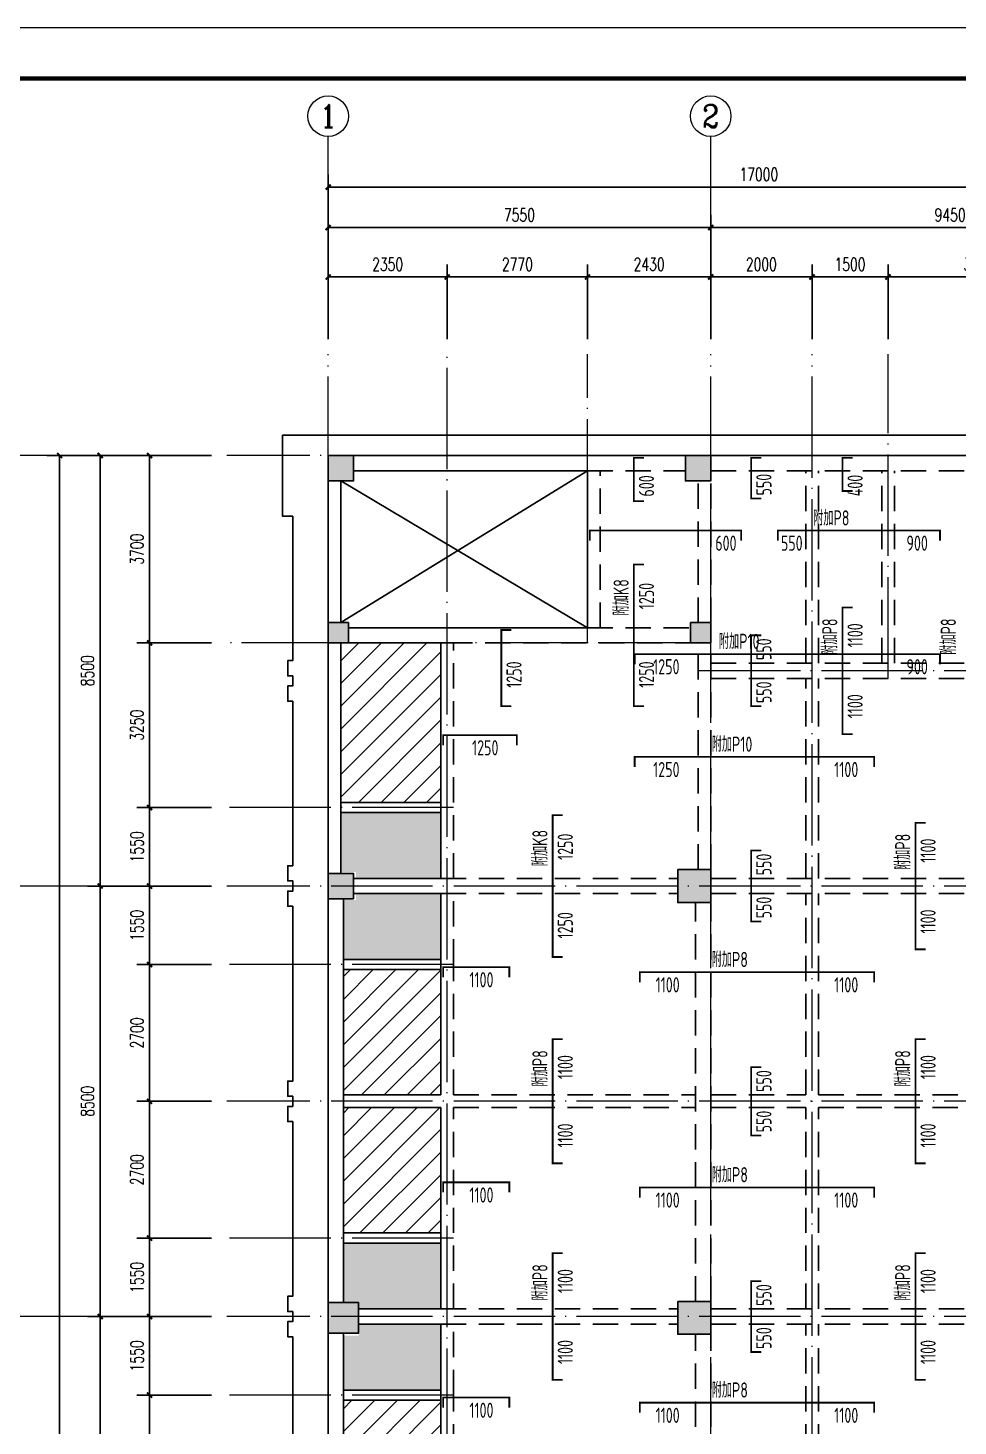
# Model space of a CAD drawing. Extents: x 3968514 to 5230306, y -516551 to -228246.
# Drawn here: x 4768196 to 4786553, y -460582 to -432979 of the extents above; entities that cross this region are included whole.
import ezdxf
from ezdxf.enums import TextEntityAlignment as Align

# ---------------------------------------------------------------- set-up
doc = ezdxf.new("R2010")
doc.units = 0
doc.header["$LTSCALE"] = 1000
doc.header["$MEASUREMENT"] = 0
for name, pattern in [('DASHED', [0.75, 0.5, -0.25]), ('DOTE', [2.42, 2, -0.2, 0.02, -0.2]), ('P_Dash1', [5, 4, -1])]:
    doc.linetypes.add(name, pattern=pattern)
for name, color, linetype, lineweight in [('AXIS', 3, 'Continuous', 15), ('AXIS_TEXT', 7, 'Continuous', 15), ('BEAM', 4, 'Continuous', 25), ('BEAM-DASHED', 4, 'P_Dash1', 25), ('COLUMN-HATCH', 251, 'Continuous', 25), ('DOTE', 1, 'DOTE', 9), ('FLOOR', 7, 'Continuous', 25), ('FLOOR-HATCH', 252, 'Continuous', 15), ('FLOOR-REIN-UP', 15, 'Continuous', 35), ('FLOOR-REIN-UP-DIM', 142, 'Continuous', 25), ('FLOOR-REIN-UP-TEXT', 7, 'Continuous', 25), ('FRAME', 3, 'Continuous', 18), ('PUB_DIM', 3, 'Continuous', 15)]:
    doc.layers.add(name, color=color, linetype=linetype, lineweight=lineweight)
doc.layers.add('COLUMN', color=9, linetype='Continuous')
doc.styles.add('_TCH_AXIS', font='COMPLEX', dxfattribs={"bigfont": 'GBCBIG'})
doc.styles.add('_TCH_DIM_T3', font='SIMPLEX.shx', dxfattribs={"width": 0.7, "bigfont": 'GBCBIG.shx'})
doc.styles.add('COMPLEX', font='COMPLEX')
doc.styles.add('Pkpmeng', font='Pkpmeng', dxfattribs={"bigfont": 'pkpmchn'})
doc.dimstyles.new('_TCH_ARCH&&100', dxfattribs={"dimtxt": 255, "dimasz": 100, "dimexe": 250, "dimexo": 300, "dimgap": 122.5, "dimtad": 1, "dimdec": 0, "dimzin": 0, "dimdsep": 46, "dimtxsty": '_TCH_DIM_T3', "dimblk": 'ARCHTICK', "dimcen": 0.09, "dimclrt": 7, "dimazin": 2, "dimtfac": 1, "dimtdec": 0, "dimtix": 1, "dimtmove": 2, "dimatfit": 3, "dimfxl": 150, "dimtolj": 1, "dimtzin": 0, "dimarcsym": 0})

# ---------------------------------------------------------------- blocks, each defined once
blk = doc.blocks.new('fydrter')
at = {"layer": 'FLOOR-HATCH'}
h = blk.add_hatch(dxfattribs=at)
h.set_pattern_fill('ANSI31', color=256, scale=100, style=0)
h.set_pattern_definition([(45, (4609227.85, -504201), (-224.5064, 224.5064), [])])
h.paths.add_polyline_path([(4642440, -495775), (4642640, -495775), (4642640, -493825), (4641765, -493825), (4640715, -493825), (4640715, -495975), (4642440, -495975)], flags=0)
h.paths.add_polyline_path([(4626240, -486625), (4627115, -486625), (4628165, -486625), (4628165, -484150), (4626240, -484150)], flags=0)
h.paths.add_polyline_path([(4626240, -483900), (4628165, -483900), (4628165, -481425), (4627115, -481425), (4626240, -481425)], flags=0)
h.paths.add_polyline_path([(4640715, -483900), (4642640, -483900), (4642640, -481425), (4641765, -481425), (4640715, -481425)], flags=0)
h.paths.add_polyline_path([(4626240, -469625), (4627115, -469625), (4628165, -469625), (4628165, -467150), (4626240, -467150)], flags=0)
h.paths.add_polyline_path([(4640740, -469625), (4641765, -469625), (4642640, -469625), (4642640, -467150), (4640740, -467150)], flags=0)
h.paths.add_polyline_path([(4626240, -466900), (4628165, -466900), (4628165, -464425), (4627115, -464425), (4626240, -464425)], flags=0)
h.paths.add_polyline_path([(4640740, -466900), (4642640, -466900), (4642640, -464425), (4641765, -464425), (4640740, -464425)], flags=0)
h.paths.add_polyline_path([(4626340, -457975), (4626190, -457975), (4626190, -461125), (4627115, -461125), (4628165, -461125), (4628165, -457975)], flags=0)
h.paths.add_polyline_path([(4640740, -461125), (4641765, -461125), (4642640, -461125), (4642640, -458675), (4641765, -458675), (4640740, -458675)], flags=0)
h.paths.add_polyline_path([(4642440, -454775), (4642440, -454575), (4640740, -454575), (4640740, -456875), (4641765, -456875), (4642640, -456875), (4642640, -454775)], flags=0)
h.paths.add_polyline_path([(4640715, -492125), (4641765, -492125), (4642640, -492125), (4642640, -489925), (4641765, -489925), (4640715, -489925)], flags=0)
h.paths.add_polyline_path([(4640715, -486625), (4641765, -486625), (4642640, -486625), (4642640, -484150), (4640715, -484150)], flags=0)
h.paths.add_polyline_path([(4640715, -478125), (4641765, -478125), (4642640, -478125), (4642640, -475650), (4640715, -475650)], flags=0)
h.paths.add_polyline_path([(4640715, -475400), (4642640, -475400), (4642640, -472925), (4641765, -472925), (4640715, -472925)], flags=0)
h.paths.add_polyline_path([(4626240, -478125), (4627115, -478125), (4628165, -478125), (4628165, -475650), (4626240, -475650)], flags=0)
h.paths.add_polyline_path([(4626240, -475400), (4628165, -475400), (4628165, -472925), (4627115, -472925), (4626240, -472925)], flags=0)
h = blk.add_hatch(dxfattribs=at)
h.set_pattern_fill('CROSS', color=256, scale=50, style=0)
h.set_pattern_definition([(0, (4609227.85, -504201), (317.5, 317.5), [158.75, -476.25]), (90, (4609307.22, -504280.38), (-317.5, 317.5), [158.75, -476.25])])
h.paths.add_polyline_path([(4640715, -493625), (4641765, -493625), (4642640, -493625), (4642640, -492425), (4641765, -492425), (4640715, -492425)], flags=0)
h.paths.add_polyline_path([(4626490, -488000), (4626490, -488125), (4627115, -488125), (4628165, -488125), (4628165, -486825), (4627115, -486825), (4626240, -486825), (4626240, -488000)], flags=0)
h.paths.add_polyline_path([(4626540, -480075), (4626240, -480075), (4626240, -481225), (4627115, -481225), (4628165, -481225), (4628165, -479925), (4627115, -479925), (4626540, -479925)], flags=0)
h.paths.add_polyline_path([(4642340, -480075), (4642340, -479925), (4641765, -479925), (4640715, -479925), (4640715, -481225), (4641765, -481225), (4642640, -481225), (4642640, -480075)], flags=0)
h.paths.add_polyline_path([(4626540, -479475), (4626540, -479625), (4627115, -479625), (4628165, -479625), (4628165, -478325), (4627115, -478325), (4626240, -478325), (4626240, -479475)], flags=0)
h.paths.add_polyline_path([(4642340, -479475), (4642640, -479475), (4642640, -478325), (4641765, -478325), (4640715, -478325), (4640715, -479625), (4641765, -479625), (4642340, -479625)], flags=0)
h.paths.add_polyline_path([(4626540, -471650), (4626240, -471650), (4626240, -472725), (4627115, -472725), (4628165, -472725), (4628165, -471425), (4627115, -471425), (4626540, -471425)], flags=0)
h.paths.add_polyline_path([(4642340, -471575), (4642340, -471425), (4641765, -471425), (4640715, -471425), (4640715, -472725), (4641765, -472725), (4642640, -472725), (4642640, -471575)], flags=0)
h.paths.add_polyline_path([(4626540, -471000), (4626540, -471125), (4627115, -471125), (4628165, -471125), (4628165, -469825), (4627115, -469825), (4626240, -469825), (4626240, -471000)], flags=0)
h.paths.add_polyline_path([(4642340, -470975), (4642640, -470975), (4642640, -469825), (4641765, -469825), (4640740, -469825), (4640740, -471125), (4641765, -471125), (4642340, -471125)], flags=0)
h.paths.add_polyline_path([(4626490, -463050), (4626240, -463050), (4626240, -464225), (4627115, -464225), (4628165, -464225), (4628165, -462925), (4627115, -462925), (4626490, -462925)], flags=0)
h.paths.add_polyline_path([(4642290, -463100), (4642290, -462925), (4641765, -462925), (4640740, -462925), (4640740, -464225), (4641765, -464225), (4642640, -464225), (4642640, -463100)], flags=0)
h.paths.add_polyline_path([(4626490, -462500), (4626490, -462625), (4627115, -462625), (4628165, -462625), (4628165, -461325), (4627115, -461325), (4626190, -461325), (4626190, -462500)], flags=0)
h.paths.add_polyline_path([(4642290, -462450), (4642640, -462450), (4642640, -461325), (4641765, -461325), (4640740, -461325), (4640740, -462625), (4641765, -462625), (4642290, -462625)], flags=0)
h.paths.add_polyline_path([(4640740, -458375), (4641765, -458375), (4642640, -458375), (4642640, -457075), (4641765, -457075), (4640740, -457075)], flags=0)
h.paths.add_polyline_path([(4642340, -487975), (4642640, -487975), (4642640, -486825), (4641765, -486825), (4640715, -486825), (4640715, -488125), (4641765, -488125), (4642340, -488125)], flags=0)
h.paths.add_polyline_path([(4642340, -488575), (4642340, -488425), (4641765, -488425), (4640715, -488425), (4640715, -489725), (4641765, -489725), (4642640, -489725), (4642640, -488575)], flags=0)
blk = doc.blocks.new('fygdrtests')
at = {"layer": 'FLOOR-REIN-UP', "linetype": 'Continuous', "ltscale": 0.001, "const_width": 35}
for points in [[(22944, 49026), (22744, 49026), (22744, 49881), (22944, 49881)], [(25262, 49076), (25062, 49076), (25062, 49881), (25262, 49881)], [(27062, 49226), (26862, 49226), (26862, 49881), (27062, 49881)], [(21877, 48246), (21877, 48446), (24862, 48446), (24862, 48246)], [(25587, 48246), (25587, 48446), (28787, 48446), (28787, 48246)], [(22944, 44976), (22744, 44976), (22744, 47776), (22944, 47776)], [(27062, 44426), (26862, 44426), (26862, 46926), (27062, 46926)], [(20330, 44976), (20130, 44976), (20130, 46481), (20330, 46481)], [(25262, 44976), (25062, 44976), (25062, 46376), (25262, 46376)], [(22762, 45806), (22762, 46006), (28787, 46006), (28787, 45806)], [(18982, 44206), (18982, 44406), (20437, 44406), (20437, 44206)], [(22762, 43776), (22762, 43976), (27487, 43976), (27487, 43776)], [(21342, 40026), (21142, 40026), (21142, 42826), (21342, 42826)], [(28502, 40176), (28302, 40176), (28302, 42676), (28502, 42676)], [(25262, 40726), (25062, 40726), (25062, 42126), (25262, 42126)], [(18982, 39626), (18982, 39826), (20287, 39826), (20287, 39626)], [(22862, 39526), (22862, 39726), (27487, 39726), (27487, 39526)], [(21342, 35951), (21142, 35951), (21142, 38401), (21342, 38401)], [(28502, 35951), (28302, 35951), (28302, 38401), (28502, 38401)], [(25262, 36501), (25062, 36501), (25062, 37851), (25262, 37851)], [(18982, 35376), (18982, 35576), (20287, 35576), (20287, 35376)], [(22862, 35276), (22862, 35476), (27487, 35476), (27487, 35276)], [(21342, 31676), (21142, 31676), (21142, 34176), (21342, 34176)], [(28502, 31676), (28302, 31676), (28302, 34176), (28502, 34176)], [(25262, 32226), (25062, 32226), (25062, 33626), (25262, 33626)], [(18982, 31126), (18982, 31326), (20287, 31326), (20287, 31126)], [(22862, 31026), (22862, 31226), (27487, 31226), (27487, 31026)]]:
    blk.add_lwpolyline(points, dxfattribs=at)
at = {"layer": 'FLOOR-REIN-UP-DIM', "style": 'Pkpmeng', "width": 0.7}
for s, p in [('600', (22994, 49326)), ('550', (25312, 49351)), ('1250', (22994, 47151)), ('1100', (27112, 46376)), ('550', (25312, 46101)), ('1250', (20380, 45601)), ('1250', (22994, 45601)), ('550', (25312, 45251)), ('1100', (27112, 44976)), ('1250', (21392, 42201)), ('1100', (28552, 42126)), ('550', (25312, 41851)), ('550', (25312, 41001)), ('1250', (21392, 40651)), ('1100', (28552, 40726)), ('1100', (21392, 37851)), ('1100', (28552, 37851)), ('550', (25312, 37576)), ('1100', (21392, 36501)), ('550', (25312, 36776)), ('1100', (28552, 36501)), ('1100', (21392, 33626)), ('1100', (28552, 33626)), ('550', (25312, 33351)), ('550', (25312, 32501)), ('1100', (21392, 32226)), ('1100', (28552, 32226))]:
    blk.add_text(s, height=300, rotation=90, dxfattribs=at).set_placement(p, align=Align.MIDDLE_CENTER)
blk.add_text('400', height=300, rotation=90, dxfattribs=at).set_placement((27112, 49546), align=Align.MIDDLE_RIGHT)
for s, p in [('600', (24562, 48196)), ('550', (25862, 48196)), ('900', (28337, 48196)), ('1250', (23387, 45756)), ('900', (28337, 45756)), ('1250', (19812, 44156)), ('1250', (23387, 43726)), ('1100', (26937, 43726)), ('1100', (19737, 39576)), ('1100', (23412, 39476)), ('1100', (26937, 39476)), ('1100', (19737, 35326)), ('1100', (23412, 35226)), ('1100', (26937, 35226)), ('1100', (19737, 31076)), ('1100', (23412, 30976)), ('1100', (26937, 30976))]:
    blk.add_text(s, height=300, dxfattribs=at).set_placement(p, align=Align.MIDDLE_CENTER)
at = {"layer": 'FLOOR-REIN-UP-TEXT', "style": 'Pkpmeng', "width": 0.7}
for s, p in [('附加P8', (26285, 48694)), ('附加P10', (24424, 46256)), ('附加P10', (24282, 44226)), ('附加P8', (24282, 39976)), ('附加P8', (24282, 35726)), ('附加P8', (24282, 31476))]:
    blk.add_text(s, height=300, dxfattribs=at).set_placement(p, align=Align.MIDDLE_LEFT)
for s, p in [('附加K8', (22494, 46769)), ('附加P8', (26612, 45994)), ('附加P8', (28952, 45994)), ('附加K8', (20892, 41819)), ('附加P8', (28052, 41744)), ('附加P8', (20892, 37469)), ('附加P8', (28052, 37469)), ('附加P8', (20892, 33244)), ('附加P8', (28052, 33244))]:
    blk.add_text(s, height=300, rotation=90, dxfattribs=at).set_placement(p, align=Align.MIDDLE_LEFT)
blk = doc.blocks.new('tgsefsetws')
at = {"layer": 'COLUMN-HATCH'}
for points in [[(5573281, -363516), (5573781, -363516), (5573781, -364016), (5573281, -364016)], [(5580331, -363516), (5580831, -363516), (5580831, -364016), (5580331, -364016)], [(5573281, -366816), (5573681, -366816), (5573681, -367216), (5573281, -367216)], [(5580431, -366816), (5580831, -366816), (5580831, -367216), (5580431, -367216)], [(5573281, -371766), (5573781, -371766), (5573781, -372266), (5573281, -372266)], [(5580181, -371691), (5580831, -371691), (5580831, -372341), (5580181, -372341)], [(5573281, -380241), (5573881, -380241), (5573881, -380841), (5573281, -380841)], [(5580181, -380216), (5580831, -380216), (5580831, -380866), (5580181, -380866)]]:
    blk.add_hatch(color=256, dxfattribs=at).paths.add_polyline_path(points, flags=0)
for points in [[(5572582, -384366), (5572582, -380916), (5572482, -380916), (5572482, -380616), (5572582, -380616), (5572582, -380416), (5572482, -380416), (5572482, -380116), (5572582, -380116), (5572582, -376666), (5572482, -376666), (5572482, -376366), (5572582, -376366), (5572582, -376166), (5572482, -376166), (5572482, -375866), (5572582, -375866), (5572582, -372416), (5572482, -372416), (5572482, -372116), (5572582, -372116), (5572582, -371916), (5572482, -371916), (5572482, -371616), (5572582, -371616), (5572582, -368366), (5572482, -368366), (5572482, -368066), (5572582, -368066), (5572582, -367866), (5572482, -367866), (5572482, -367566), (5572582, -367566), (5572582, -364716), (5572382, -364716), (5572382, -363116)], [(5572382, -363116), (5591182, -363116)]]:
    blk.add_lwpolyline(points)
at = {"layer": 'BEAM'}
for p, q in [((5573781, -363516), (5580331, -363516)), ((5580831, -363516), (5589781, -363516)), ((5573281, -366816), (5573281, -364016)), ((5573531, -366816), (5573531, -364016)), ((5573781, -363816), (5578401, -363816)), ((5578401, -366916), (5578401, -363816)), ((5573681, -366916), (5578401, -366916)), ((5573281, -371766), (5573281, -367216)), ((5573531, -371766), (5573531, -367216)), ((5573681, -367216), (5575631, -367216)), ((5575506, -371866), (5575506, -367216)), ((5573531, -370366), (5575506, -370366)), ((5573531, -370566), (5575506, -370566)), ((5573781, -371866), (5575756, -371866)), ((5573281, -380241), (5573281, -372266)), ((5573581, -380241), (5573581, -372266)), ((5573781, -372166), (5575756, -372166)), ((5575506, -373566), (5575506, -372166)), ((5573581, -373466), (5575506, -373466)), ((5573581, -373666), (5575506, -373666)), ((5575506, -376141), (5575506, -373566)), ((5573581, -376141), (5575506, -376141)), ((5573581, -376391), (5575506, -376391)), ((5575506, -380366), (5575506, -376391)), ((5573581, -378866), (5575506, -378866)), ((5573581, -379066), (5575506, -379066)), ((5573881, -380366), (5575756, -380366)), ((5573281, -388716), (5573281, -380841)), ((5573581, -388716), (5573581, -380841)), ((5573881, -380666), (5575756, -380666)), ((5575506, -382066), (5575506, -380666)), ((5573581, -381966), (5575506, -381966)), ((5573581, -382166), (5575506, -382166)), ((5575506, -384641), (5575506, -382066))]:
    blk.add_line(p, q, dxfattribs=at)
at = {"layer": 'BEAM-DASHED', "linetype": 'DASHED'}
for p, q in [((5578401, -363816), (5580331, -363816)), ((5578651, -366916), (5578651, -363816)), ((5580581, -366816), (5580581, -364016)), ((5580831, -363816), (5587931, -363816)), ((5580831, -366816), (5580831, -364016)), ((5582706, -367616), (5582706, -363816)), ((5582956, -367616), (5582956, -363816)), ((5584206, -367616), (5584206, -363816)), ((5584456, -367616), (5584456, -363816)), ((5578401, -366916), (5580431, -366916)), ((5575631, -367216), (5580431, -367216)), ((5575756, -371866), (5575756, -367216)), ((5580581, -371691), (5580581, -367216)), ((5580831, -371691), (5580831, -367216)), ((5580831, -367616), (5587781, -367616)), ((5580831, -367916), (5587781, -367916)), ((5582706, -371866), (5582706, -367916)), ((5582956, -371866), (5582956, -367916)), ((5575506, -371866), (5580181, -371866)), ((5580831, -371866), (5588056, -371866)), ((5575506, -372166), (5580181, -372166)), ((5575756, -373566), (5575756, -372166)), ((5580531, -380216), (5580531, -372341)), ((5580831, -372166), (5588056, -372166)), ((5580831, -380216), (5580831, -372341)), ((5582706, -376141), (5582706, -372166)), ((5582956, -376141), (5582956, -372166)), ((5575756, -376141), (5575756, -373566)), ((5575756, -376141), (5580531, -376141)), ((5580831, -376141), (5582706, -376141)), ((5582956, -376141), (5587806, -376141)), ((5575756, -376391), (5580531, -376391)), ((5575756, -380366), (5575756, -376391)), ((5580831, -376391), (5582706, -376391)), ((5582706, -380366), (5582706, -376391)), ((5582956, -376391), (5587806, -376391)), ((5582956, -380366), (5582956, -376391)), ((5575506, -380366), (5580181, -380366)), ((5580831, -380366), (5588056, -380366)), ((5575506, -380666), (5580181, -380666)), ((5575756, -382066), (5575756, -380666)), ((5580531, -388691), (5580531, -380866)), ((5580831, -380666), (5588056, -380666)), ((5580831, -388691), (5580831, -380866)), ((5582706, -384641), (5582706, -380666)), ((5582956, -384641), (5582956, -380666)), ((5575756, -384641), (5575756, -382066))]:
    blk.add_line(p, q, dxfattribs=at)
at = {"layer": 'COLUMN'}
for points in [[(5573281, -363516), (5573781, -363516), (5573781, -364016), (5573281, -364016), (5573281, -363516)], [(5580331, -363516), (5580831, -363516), (5580831, -364016), (5580331, -364016), (5580331, -363516)], [(5573281, -366816), (5573681, -366816), (5573681, -367216), (5573281, -367216), (5573281, -366816)], [(5580431, -366816), (5580831, -366816), (5580831, -367216), (5580431, -367216), (5580431, -366816)], [(5573281, -371766), (5573781, -371766), (5573781, -372266), (5573281, -372266), (5573281, -371766)], [(5580181, -371691), (5580831, -371691), (5580831, -372341), (5580181, -372341), (5580181, -371691)], [(5573281, -380241), (5573881, -380241), (5573881, -380841), (5573281, -380841), (5573281, -380241)], [(5580181, -380216), (5580831, -380216), (5580831, -380866), (5580181, -380866), (5580181, -380216)]]:
    blk.add_lwpolyline(points, dxfattribs=at)
at = {"layer": 'FLOOR'}
for p, q in [((5573531, -366816), (5578401, -363816)), ((5578401, -366916), (5573531, -364016))]:
    blk.add_line(p, q, dxfattribs=at)
blk = doc.blocks.new('A$C0B803521')
at = {"layer": 'FRAME', "lineweight": 18}
blk.add_line((-15943, 93652), (-100043, 93652), dxfattribs=at)
at = {"layer": 'FRAME', "lineweight": 140}
blk.add_line((-16943, 92652), (-97543, 92652), dxfattribs=at)
blk = doc.blocks.new('_AXISO')
blk.add_circle((0, 0), 0.5)
at = {"layer": 'AXIS_TEXT', "style": 'COMPLEX', "width": 1.041667}
blk.add_attdef('A', text='', height=0.56, dxfattribs=at).set_placement((-0.25, -0.28), (0.25, -0.28), align=Align.FIT)
blk = doc.blocks.new('_ArchTick')
at = {"color": 0, "linetype": 'ByBlock', "const_width": 0.4}
blk.add_lwpolyline([(-0.5, -0.5), (0.5, 0.5)], dxfattribs=at)
blk = doc.blocks.new('*D1344')
at = {"layer": 'AXIS', "color": 0, "lineweight": -2, "transparency": 16777216}
for p, q in [((0, 2300), (0, 5550)), ((17000, 2300), (17000, 5550)), ((0, 5300), (17000, 5300))]:
    blk.add_line(p, q, dxfattribs=at)
at = {"layer": 'Defpoints', "color": 0, "transparency": 16777216}
for p in [(17000, 5300), (0, 2000), (17000, 2000)]:
    blk.add_point(p, dxfattribs=at)
at = {"layer": 'AXIS', "color": 0, "lineweight": -2, "transparency": 16777216, "xscale": 100, "yscale": 100, "zscale": 100, "rotation": 180}
blk.add_blockref('_ArchTick', (0, 5300), dxfattribs=at)
at = {"layer": 'AXIS', "color": 0, "lineweight": -2, "transparency": 16777216, "xscale": 100, "yscale": 100, "zscale": 100}
blk.add_blockref('_ArchTick', (17000, 5300), dxfattribs=at)
at = {"layer": 'AXIS', "color": 7, "transparency": 16777216, "insert": (8500, 5550), "char_height": 255, "attachment_point": 5, "style": '_TCH_DIM_T3'}
blk.add_mtext('\\A1;17000', dxfattribs=at)
blk = doc.blocks.new('*D1345')
at = {"layer": 'AXIS', "color": 0, "lineweight": -2, "transparency": 16777216}
for p, q in [((0, 2300), (0, 4750)), ((7550, 2300), (7550, 4750)), ((0, 4500), (7550, 4500))]:
    blk.add_line(p, q, dxfattribs=at)
at = {"layer": 'Defpoints', "color": 0, "transparency": 16777216}
for p in [(7550, 4500), (0, 2000), (7550, 2000)]:
    blk.add_point(p, dxfattribs=at)
at = {"layer": 'AXIS', "color": 0, "lineweight": -2, "transparency": 16777216, "xscale": 100, "yscale": 100, "zscale": 100, "rotation": 180}
blk.add_blockref('_ArchTick', (0, 4500), dxfattribs=at)
at = {"layer": 'AXIS', "color": 0, "lineweight": -2, "transparency": 16777216, "xscale": 100, "yscale": 100, "zscale": 100}
blk.add_blockref('_ArchTick', (7550, 4500), dxfattribs=at)
at = {"layer": 'AXIS', "color": 7, "transparency": 16777216, "insert": (3775, 4750), "char_height": 255, "attachment_point": 5, "style": '_TCH_DIM_T3'}
blk.add_mtext('\\A1;7550', dxfattribs=at)
blk = doc.blocks.new('*D1346')
at = {"layer": 'AXIS', "color": 0, "lineweight": -2, "transparency": 16777216}
for p, q in [((7550, 2300), (7550, 4750)), ((17000, 2300), (17000, 4750)), ((7550, 4500), (17000, 4500))]:
    blk.add_line(p, q, dxfattribs=at)
at = {"layer": 'Defpoints', "color": 0, "transparency": 16777216}
for p in [(17000, 4500), (7550, 2000), (17000, 2000)]:
    blk.add_point(p, dxfattribs=at)
at = {"layer": 'AXIS', "color": 0, "lineweight": -2, "transparency": 16777216, "xscale": 100, "yscale": 100, "zscale": 100, "rotation": 180}
blk.add_blockref('_ArchTick', (7550, 4500), dxfattribs=at)
at = {"layer": 'AXIS', "color": 0, "lineweight": -2, "transparency": 16777216, "xscale": 100, "yscale": 100, "zscale": 100}
blk.add_blockref('_ArchTick', (17000, 4500), dxfattribs=at)
at = {"layer": 'AXIS', "color": 7, "transparency": 16777216, "insert": (12275, 4750), "char_height": 255, "attachment_point": 5, "style": '_TCH_DIM_T3'}
blk.add_mtext('\\A1;9450', dxfattribs=at)
blk = doc.blocks.new('*D1353')
at = {"layer": 'AXIS', "color": 0, "lineweight": -2, "transparency": 16777216}
for p, q in [((-2300, 0), (-5550, 0)), ((-5300, -42000), (-5300, 0)), ((-2300, -42000), (-5550, -42000))]:
    blk.add_line(p, q, dxfattribs=at)
at = {"layer": 'Defpoints', "color": 0, "transparency": 16777216}
for p in [(-5300, 0), (-2000, 0), (-2000, -42000)]:
    blk.add_point(p, dxfattribs=at)
at = {"layer": 'AXIS', "color": 0, "lineweight": -2, "transparency": 16777216, "xscale": 100, "yscale": 100, "zscale": 100}
for p, rotation in [((-5300, 0), 90), ((-5300, -42000), 270)]:
    blk.add_blockref('_ArchTick', p, dxfattribs=dict(at, rotation=rotation))
at = {"layer": 'AXIS', "color": 7, "transparency": 16777216, "insert": (-5550, -21000), "char_height": 255, "attachment_point": 5, "rotation": 90, "style": '_TCH_DIM_T3'}
blk.add_mtext('\\A1;42000', dxfattribs=at)
blk = doc.blocks.new('*D1356')
at = {"layer": 'AXIS', "color": 0, "lineweight": -2, "transparency": 16777216}
for p, q in [((-2300, -17000), (-4750, -17000)), ((-4500, -25500), (-4500, -17000)), ((-2300, -25500), (-4750, -25500))]:
    blk.add_line(p, q, dxfattribs=at)
at = {"layer": 'Defpoints', "color": 0, "transparency": 16777216}
for p in [(-4500, -17000), (-2000, -17000), (-2000, -25500)]:
    blk.add_point(p, dxfattribs=at)
at = {"layer": 'AXIS', "color": 0, "lineweight": -2, "transparency": 16777216, "xscale": 100, "yscale": 100, "zscale": 100}
for p, rotation in [((-4500, -17000), 90), ((-4500, -25500), 270)]:
    blk.add_blockref('_ArchTick', p, dxfattribs=dict(at, rotation=rotation))
at = {"layer": 'AXIS', "color": 7, "transparency": 16777216, "insert": (-4750, -21250), "char_height": 255, "attachment_point": 5, "rotation": 90, "style": '_TCH_DIM_T3'}
blk.add_mtext('\\A1;8500', dxfattribs=at)
blk = doc.blocks.new('*D1357')
at = {"layer": 'AXIS', "color": 0, "lineweight": -2, "transparency": 16777216}
for p, q in [((-2300, -8500), (-4750, -8500)), ((-4500, -17000), (-4500, -8500)), ((-2300, -17000), (-4750, -17000))]:
    blk.add_line(p, q, dxfattribs=at)
at = {"layer": 'Defpoints', "color": 0, "transparency": 16777216}
for p in [(-4500, -8500), (-2000, -8500), (-2000, -17000)]:
    blk.add_point(p, dxfattribs=at)
at = {"layer": 'AXIS', "color": 0, "lineweight": -2, "transparency": 16777216, "xscale": 100, "yscale": 100, "zscale": 100}
for p, rotation in [((-4500, -8500), 90), ((-4500, -17000), 270)]:
    blk.add_blockref('_ArchTick', p, dxfattribs=dict(at, rotation=rotation))
at = {"layer": 'AXIS', "color": 7, "transparency": 16777216, "insert": (-4750, -12750), "char_height": 255, "attachment_point": 5, "rotation": 90, "style": '_TCH_DIM_T3'}
blk.add_mtext('\\A1;8500', dxfattribs=at)
blk = doc.blocks.new('*D1358')
at = {"layer": 'AXIS', "color": 0, "lineweight": -2, "transparency": 16777216}
for p, q in [((-2300, 0), (-4750, 0)), ((-4500, -8500), (-4500, 0)), ((-2300, -8500), (-4750, -8500))]:
    blk.add_line(p, q, dxfattribs=at)
at = {"layer": 'Defpoints', "color": 0, "transparency": 16777216}
for p in [(-4500, 0), (-2000, 0), (-2000, -8500)]:
    blk.add_point(p, dxfattribs=at)
at = {"layer": 'AXIS', "color": 0, "lineweight": -2, "transparency": 16777216, "xscale": 100, "yscale": 100, "zscale": 100}
for p, rotation in [((-4500, 0), 90), ((-4500, -8500), 270)]:
    blk.add_blockref('_ArchTick', p, dxfattribs=dict(at, rotation=rotation))
at = {"layer": 'AXIS', "color": 7, "transparency": 16777216, "insert": (-4750, -4250), "char_height": 255, "attachment_point": 5, "rotation": 90, "style": '_TCH_DIM_T3'}
blk.add_mtext('\\A1;8500', dxfattribs=at)
blk = doc.blocks.new('*D1103')
at = {"layer": 'Defpoints', "color": 0, "transparency": 16777216}
for p in [(4770596, -459971), (4772121, -459971), (4772121, -462671)]:
    blk.add_point(p, dxfattribs=at)
at = {"layer": 'PUB_DIM', "color": 0, "lineweight": -2, "transparency": 16777216}
for p, q in [((4771821, -459971), (4770346, -459971)), ((4770596, -462671), (4770596, -459971)), ((4771821, -462671), (4770346, -462671))]:
    blk.add_line(p, q, dxfattribs=at)
at = {"layer": 'PUB_DIM', "color": 0, "lineweight": -2, "transparency": 16777216, "xscale": 100, "yscale": 100, "zscale": 100}
for p, rotation in [((4770596, -459971), 90), ((4770596, -462671), 270)]:
    blk.add_blockref('_ArchTick', p, dxfattribs=dict(at, rotation=rotation))
at = {"layer": 'PUB_DIM', "color": 7, "transparency": 16777216, "insert": (4770346, -461321), "char_height": 255, "attachment_point": 5, "rotation": 90, "style": '_TCH_DIM_T3'}
blk.add_mtext('\\A1;2700', dxfattribs=at)
blk = doc.blocks.new('*D1104')
at = {"layer": 'Defpoints', "color": 0, "transparency": 16777216}
for p in [(4770596, -458421), (4772121, -458421), (4772121, -459971)]:
    blk.add_point(p, dxfattribs=at)
at = {"layer": 'PUB_DIM', "color": 0, "lineweight": -2, "transparency": 16777216}
for p, q in [((4771821, -458421), (4770346, -458421)), ((4770596, -459971), (4770596, -458421)), ((4771821, -459971), (4770346, -459971))]:
    blk.add_line(p, q, dxfattribs=at)
at = {"layer": 'PUB_DIM', "color": 0, "lineweight": -2, "transparency": 16777216, "xscale": 100, "yscale": 100, "zscale": 100}
for p, rotation in [((4770596, -458421), 90), ((4770596, -459971), 270)]:
    blk.add_blockref('_ArchTick', p, dxfattribs=dict(at, rotation=rotation))
at = {"layer": 'PUB_DIM', "color": 7, "transparency": 16777216, "insert": (4770346, -459196), "char_height": 255, "attachment_point": 5, "rotation": 90, "style": '_TCH_DIM_T3'}
blk.add_mtext('\\A1;1550', dxfattribs=at)
blk = doc.blocks.new('*D1105')
at = {"layer": 'Defpoints', "color": 0, "transparency": 16777216}
for p in [(4770596, -456871), (4772121, -456871), (4772121, -458421)]:
    blk.add_point(p, dxfattribs=at)
at = {"layer": 'PUB_DIM', "color": 0, "lineweight": -2, "transparency": 16777216}
for p, q in [((4771821, -456871), (4770346, -456871)), ((4770596, -458421), (4770596, -456871)), ((4771821, -458421), (4770346, -458421))]:
    blk.add_line(p, q, dxfattribs=at)
at = {"layer": 'PUB_DIM', "color": 0, "lineweight": -2, "transparency": 16777216, "xscale": 100, "yscale": 100, "zscale": 100}
for p, rotation in [((4770596, -456871), 90), ((4770596, -458421), 270)]:
    blk.add_blockref('_ArchTick', p, dxfattribs=dict(at, rotation=rotation))
at = {"layer": 'PUB_DIM', "color": 7, "transparency": 16777216, "insert": (4770346, -457646), "char_height": 255, "attachment_point": 5, "rotation": 90, "style": '_TCH_DIM_T3'}
blk.add_mtext('\\A1;1550', dxfattribs=at)
blk = doc.blocks.new('*D1106')
at = {"layer": 'Defpoints', "color": 0, "transparency": 16777216}
for p in [(4770596, -454171), (4772121, -454171), (4772121, -456871)]:
    blk.add_point(p, dxfattribs=at)
at = {"layer": 'PUB_DIM', "color": 0, "lineweight": -2, "transparency": 16777216}
for p, q in [((4771821, -454171), (4770346, -454171)), ((4770596, -456871), (4770596, -454171)), ((4771821, -456871), (4770346, -456871))]:
    blk.add_line(p, q, dxfattribs=at)
at = {"layer": 'PUB_DIM', "color": 0, "lineweight": -2, "transparency": 16777216, "xscale": 100, "yscale": 100, "zscale": 100}
for p, rotation in [((4770596, -454171), 90), ((4770596, -456871), 270)]:
    blk.add_blockref('_ArchTick', p, dxfattribs=dict(at, rotation=rotation))
at = {"layer": 'PUB_DIM', "color": 7, "transparency": 16777216, "insert": (4770346, -455521), "char_height": 255, "attachment_point": 5, "rotation": 90, "style": '_TCH_DIM_T3'}
blk.add_mtext('\\A1;2700', dxfattribs=at)
blk = doc.blocks.new('*D1107')
at = {"layer": 'Defpoints', "color": 0, "transparency": 16777216}
for p in [(4770596, -451471), (4772121, -451471), (4772121, -454171)]:
    blk.add_point(p, dxfattribs=at)
at = {"layer": 'PUB_DIM', "color": 0, "lineweight": -2, "transparency": 16777216}
for p, q in [((4771821, -451471), (4770346, -451471)), ((4770596, -454171), (4770596, -451471)), ((4771821, -454171), (4770346, -454171))]:
    blk.add_line(p, q, dxfattribs=at)
at = {"layer": 'PUB_DIM', "color": 0, "lineweight": -2, "transparency": 16777216, "xscale": 100, "yscale": 100, "zscale": 100}
for p, rotation in [((4770596, -451471), 90), ((4770596, -454171), 270)]:
    blk.add_blockref('_ArchTick', p, dxfattribs=dict(at, rotation=rotation))
at = {"layer": 'PUB_DIM', "color": 7, "transparency": 16777216, "insert": (4770346, -452821), "char_height": 255, "attachment_point": 5, "rotation": 90, "style": '_TCH_DIM_T3'}
blk.add_mtext('\\A1;2700', dxfattribs=at)
blk = doc.blocks.new('*D1108')
at = {"layer": 'Defpoints', "color": 0, "transparency": 16777216}
for p in [(4770596, -449921), (4772121, -449921), (4772121, -451471)]:
    blk.add_point(p, dxfattribs=at)
at = {"layer": 'PUB_DIM', "color": 0, "lineweight": -2, "transparency": 16777216}
for p, q in [((4771821, -449921), (4770346, -449921)), ((4770596, -451471), (4770596, -449921)), ((4771821, -451471), (4770346, -451471))]:
    blk.add_line(p, q, dxfattribs=at)
at = {"layer": 'PUB_DIM', "color": 0, "lineweight": -2, "transparency": 16777216, "xscale": 100, "yscale": 100, "zscale": 100}
for p, rotation in [((4770596, -449921), 90), ((4770596, -451471), 270)]:
    blk.add_blockref('_ArchTick', p, dxfattribs=dict(at, rotation=rotation))
at = {"layer": 'PUB_DIM', "color": 7, "transparency": 16777216, "insert": (4770346, -450696), "char_height": 255, "attachment_point": 5, "rotation": 90, "style": '_TCH_DIM_T3'}
blk.add_mtext('\\A1;1550', dxfattribs=at)
blk = doc.blocks.new('*D1109')
at = {"layer": 'Defpoints', "color": 0, "transparency": 16777216}
for p in [(4770596, -448371), (4772121, -448371), (4772121, -449921)]:
    blk.add_point(p, dxfattribs=at)
at = {"layer": 'PUB_DIM', "color": 0, "lineweight": -2, "transparency": 16777216}
for p, q in [((4771821, -448371), (4770346, -448371)), ((4770596, -449921), (4770596, -448371)), ((4771821, -449921), (4770346, -449921))]:
    blk.add_line(p, q, dxfattribs=at)
at = {"layer": 'PUB_DIM', "color": 0, "lineweight": -2, "transparency": 16777216, "xscale": 100, "yscale": 100, "zscale": 100}
for p, rotation in [((4770596, -448371), 90), ((4770596, -449921), 270)]:
    blk.add_blockref('_ArchTick', p, dxfattribs=dict(at, rotation=rotation))
at = {"layer": 'PUB_DIM', "color": 7, "transparency": 16777216, "insert": (4770346, -449146), "char_height": 255, "attachment_point": 5, "rotation": 90, "style": '_TCH_DIM_T3'}
blk.add_mtext('\\A1;1550', dxfattribs=at)
blk = doc.blocks.new('*D1110')
at = {"layer": 'Defpoints', "color": 0, "transparency": 16777216}
for p in [(4770596, -445121), (4772121, -445121), (4772121, -448371)]:
    blk.add_point(p, dxfattribs=at)
at = {"layer": 'PUB_DIM', "color": 0, "lineweight": -2, "transparency": 16777216}
for p, q in [((4771821, -445121), (4770346, -445121)), ((4770596, -448371), (4770596, -445121)), ((4771821, -448371), (4770346, -448371))]:
    blk.add_line(p, q, dxfattribs=at)
at = {"layer": 'PUB_DIM', "color": 0, "lineweight": -2, "transparency": 16777216, "xscale": 100, "yscale": 100, "zscale": 100}
for p, rotation in [((4770596, -445121), 90), ((4770596, -448371), 270)]:
    blk.add_blockref('_ArchTick', p, dxfattribs=dict(at, rotation=rotation))
at = {"layer": 'PUB_DIM', "color": 7, "transparency": 16777216, "insert": (4770346, -446746), "char_height": 255, "attachment_point": 5, "rotation": 90, "style": '_TCH_DIM_T3'}
blk.add_mtext('\\A1;3250', dxfattribs=at)
blk = doc.blocks.new('*D1111')
at = {"layer": 'Defpoints', "color": 0, "transparency": 16777216}
for p in [(4770596, -441421), (4772121, -441421), (4772121, -445121)]:
    blk.add_point(p, dxfattribs=at)
at = {"layer": 'PUB_DIM', "color": 0, "lineweight": -2, "transparency": 16777216}
for p, q in [((4771821, -441421), (4770346, -441421)), ((4770596, -445121), (4770596, -441421)), ((4771821, -445121), (4770346, -445121))]:
    blk.add_line(p, q, dxfattribs=at)
at = {"layer": 'PUB_DIM', "color": 0, "lineweight": -2, "transparency": 16777216, "xscale": 100, "yscale": 100, "zscale": 100}
for p, rotation in [((4770596, -441421), 90), ((4770596, -445121), 270)]:
    blk.add_blockref('_ArchTick', p, dxfattribs=dict(at, rotation=rotation))
at = {"layer": 'PUB_DIM', "color": 7, "transparency": 16777216, "insert": (4770346, -443271), "char_height": 255, "attachment_point": 5, "rotation": 90, "style": '_TCH_DIM_T3'}
blk.add_mtext('\\A1;3700', dxfattribs=at)
blk = doc.blocks.new('*D1112')
at = {"layer": 'Defpoints', "color": 0, "transparency": 16777216}
for p in [(4776471, -437896), (4774121, -439421), (4776471, -439421)]:
    blk.add_point(p, dxfattribs=at)
at = {"layer": 'PUB_DIM', "color": 0, "lineweight": -2, "transparency": 16777216}
for p, q in [((4774121, -439121), (4774121, -437646)), ((4776471, -439121), (4776471, -437646)), ((4774121, -437896), (4776471, -437896))]:
    blk.add_line(p, q, dxfattribs=at)
at = {"layer": 'PUB_DIM', "color": 0, "lineweight": -2, "transparency": 16777216, "xscale": 100, "yscale": 100, "zscale": 100, "rotation": 180}
blk.add_blockref('_ArchTick', (4774121, -437896), dxfattribs=at)
at = {"layer": 'PUB_DIM', "color": 0, "lineweight": -2, "transparency": 16777216, "xscale": 100, "yscale": 100, "zscale": 100}
blk.add_blockref('_ArchTick', (4776471, -437896), dxfattribs=at)
at = {"layer": 'PUB_DIM', "color": 7, "transparency": 16777216, "insert": (4775296, -437646), "char_height": 255, "attachment_point": 5, "style": '_TCH_DIM_T3'}
blk.add_mtext('\\A1;2350', dxfattribs=at)
blk = doc.blocks.new('*D1113')
at = {"layer": 'Defpoints', "color": 0, "transparency": 16777216}
for p in [(4779241, -437896), (4776471, -439421), (4779241, -439421)]:
    blk.add_point(p, dxfattribs=at)
at = {"layer": 'PUB_DIM', "color": 0, "lineweight": -2, "transparency": 16777216}
for p, q in [((4776471, -439121), (4776471, -437646)), ((4779241, -439121), (4779241, -437646)), ((4776471, -437896), (4779241, -437896))]:
    blk.add_line(p, q, dxfattribs=at)
at = {"layer": 'PUB_DIM', "color": 0, "lineweight": -2, "transparency": 16777216, "xscale": 100, "yscale": 100, "zscale": 100, "rotation": 180}
blk.add_blockref('_ArchTick', (4776471, -437896), dxfattribs=at)
at = {"layer": 'PUB_DIM', "color": 0, "lineweight": -2, "transparency": 16777216, "xscale": 100, "yscale": 100, "zscale": 100}
blk.add_blockref('_ArchTick', (4779241, -437896), dxfattribs=at)
at = {"layer": 'PUB_DIM', "color": 7, "transparency": 16777216, "insert": (4777856, -437646), "char_height": 255, "attachment_point": 5, "style": '_TCH_DIM_T3'}
blk.add_mtext('\\A1;2770', dxfattribs=at)
blk = doc.blocks.new('*D1114')
at = {"layer": 'Defpoints', "color": 0, "transparency": 16777216}
for p in [(4781671, -437896), (4779241, -439421), (4781671, -439421)]:
    blk.add_point(p, dxfattribs=at)
at = {"layer": 'PUB_DIM', "color": 0, "lineweight": -2, "transparency": 16777216}
for p, q in [((4779241, -439121), (4779241, -437646)), ((4781671, -439121), (4781671, -437646)), ((4779241, -437896), (4781671, -437896))]:
    blk.add_line(p, q, dxfattribs=at)
at = {"layer": 'PUB_DIM', "color": 0, "lineweight": -2, "transparency": 16777216, "xscale": 100, "yscale": 100, "zscale": 100, "rotation": 180}
blk.add_blockref('_ArchTick', (4779241, -437896), dxfattribs=at)
at = {"layer": 'PUB_DIM', "color": 0, "lineweight": -2, "transparency": 16777216, "xscale": 100, "yscale": 100, "zscale": 100}
blk.add_blockref('_ArchTick', (4781671, -437896), dxfattribs=at)
at = {"layer": 'PUB_DIM', "color": 7, "transparency": 16777216, "insert": (4780456, -437646), "char_height": 255, "attachment_point": 5, "style": '_TCH_DIM_T3'}
blk.add_mtext('\\A1;2430', dxfattribs=at)
blk = doc.blocks.new('*D1115')
at = {"layer": 'Defpoints', "color": 0, "transparency": 16777216}
for p in [(4783671, -437896), (4781671, -439421), (4783671, -439421)]:
    blk.add_point(p, dxfattribs=at)
at = {"layer": 'PUB_DIM', "color": 0, "lineweight": -2, "transparency": 16777216}
for p, q in [((4781671, -439121), (4781671, -437646)), ((4783671, -439121), (4783671, -437646)), ((4781671, -437896), (4783671, -437896))]:
    blk.add_line(p, q, dxfattribs=at)
at = {"layer": 'PUB_DIM', "color": 0, "lineweight": -2, "transparency": 16777216, "xscale": 100, "yscale": 100, "zscale": 100, "rotation": 180}
blk.add_blockref('_ArchTick', (4781671, -437896), dxfattribs=at)
at = {"layer": 'PUB_DIM', "color": 0, "lineweight": -2, "transparency": 16777216, "xscale": 100, "yscale": 100, "zscale": 100}
blk.add_blockref('_ArchTick', (4783671, -437896), dxfattribs=at)
at = {"layer": 'PUB_DIM', "color": 7, "transparency": 16777216, "insert": (4782671, -437646), "char_height": 255, "attachment_point": 5, "style": '_TCH_DIM_T3'}
blk.add_mtext('\\A1;2000', dxfattribs=at)
blk = doc.blocks.new('*D1116')
at = {"layer": 'Defpoints', "color": 0, "transparency": 16777216}
for p in [(4785171, -437896), (4783671, -439421), (4785171, -439421)]:
    blk.add_point(p, dxfattribs=at)
at = {"layer": 'PUB_DIM', "color": 0, "lineweight": -2, "transparency": 16777216}
for p, q in [((4783671, -439121), (4783671, -437646)), ((4785171, -439121), (4785171, -437646)), ((4783671, -437896), (4785171, -437896))]:
    blk.add_line(p, q, dxfattribs=at)
at = {"layer": 'PUB_DIM', "color": 0, "lineweight": -2, "transparency": 16777216, "xscale": 100, "yscale": 100, "zscale": 100, "rotation": 180}
blk.add_blockref('_ArchTick', (4783671, -437896), dxfattribs=at)
at = {"layer": 'PUB_DIM', "color": 0, "lineweight": -2, "transparency": 16777216, "xscale": 100, "yscale": 100, "zscale": 100}
blk.add_blockref('_ArchTick', (4785171, -437896), dxfattribs=at)
at = {"layer": 'PUB_DIM', "color": 7, "transparency": 16777216, "insert": (4784421, -437646), "char_height": 255, "attachment_point": 5, "style": '_TCH_DIM_T3'}
blk.add_mtext('\\A1;1500', dxfattribs=at)
blk = doc.blocks.new('*D1117')
at = {"layer": 'Defpoints', "color": 0, "transparency": 16777216}
for p in [(4788771, -437896), (4785171, -439421), (4788771, -439421)]:
    blk.add_point(p, dxfattribs=at)
at = {"layer": 'PUB_DIM', "color": 0, "lineweight": -2, "transparency": 16777216}
for p, q in [((4785171, -439121), (4785171, -437646)), ((4788771, -439121), (4788771, -437646)), ((4785171, -437896), (4788771, -437896))]:
    blk.add_line(p, q, dxfattribs=at)
at = {"layer": 'PUB_DIM', "color": 0, "lineweight": -2, "transparency": 16777216, "xscale": 100, "yscale": 100, "zscale": 100, "rotation": 180}
blk.add_blockref('_ArchTick', (4785171, -437896), dxfattribs=at)
at = {"layer": 'PUB_DIM', "color": 0, "lineweight": -2, "transparency": 16777216, "xscale": 100, "yscale": 100, "zscale": 100}
blk.add_blockref('_ArchTick', (4788771, -437896), dxfattribs=at)
at = {"layer": 'PUB_DIM', "color": 7, "transparency": 16777216, "insert": (4786971, -437646), "char_height": 255, "attachment_point": 5, "style": '_TCH_DIM_T3'}
blk.add_mtext('\\A1;3600', dxfattribs=at)
blk = doc.blocks.new('A$Cbcbeac01')
at = {"layer": 'AXIS'}
for p, q in [((0, 2300), (0, 6300)), ((7550, 2300), (7550, 6300)), ((-2300, 0), (-6300, 0)), ((-2300, -8500), (-6300, -8500)), ((-2300, -17000), (-6300, -17000))]:
    blk.add_line(p, q, dxfattribs=at)
at = {"layer": 'DOTE'}
for p, q in [((0, -44000), (0, 2000)), ((7550, -44000), (7550, 2000)), ((19000, 0), (-2000, 0)), ((19000, -8500), (-2000, -8500)), ((19000, -17000), (-2000, -17000))]:
    blk.add_line(p, q, dxfattribs=at)
at = {"layer": 'AXIS'}
ref = blk.add_blockref('_AXISO', (0, 6700), dxfattribs=dict(at, xscale=800, yscale=800, zscale=800))
ref.add_attrib('A', '1', dxfattribs={"layer": 'AXIS_TEXT', "height": 449.3, "style": '_TCH_AXIS', "width": 1.736434}).set_placement((-167.2, 6475.4), (167.2, 6475.4), align=Align.FIT)
ref = blk.add_blockref('_AXISO', (7550, 6700), dxfattribs=dict(at, xscale=800, yscale=800, zscale=800))
ref.add_attrib('A', '2', dxfattribs={"layer": 'AXIS_TEXT', "height": 451.1, "style": '_TCH_AXIS', "width": 1.103448}).set_placement((7384.1, 6474.5), (7715.9, 6474.5), align=Align.FIT)
for p1, p2, distance, picture, middle in [((0, 2000), (17000, 2000), 3300, '*D1344', (8500, 5550)), ((0, 2000), (7550, 2000), 2500, '*D1345', (3775, 4750)), ((7550, 2000), (17000, 2000), 2500, '*D1346', (12275, 4750)), ((-2000, -42000), (-2000, 0), 3300, '*D1353', (-5550, -21000)), ((-2000, -8500), (-2000, 0), 2500, '*D1358', (-4750, -4250)), ((-2000, -17000), (-2000, -8500), 2500, '*D1357', (-4750, -12750)), ((-2000, -25500), (-2000, -17000), 2500, '*D1356', (-4750, -21250))]:
    dim = blk.add_aligned_dim(p1=p1, p2=p2, distance=distance, dimstyle='_TCH_ARCH&&100', dxfattribs=at)
    dim.commit()
    dim.dimension.update_dxf_attribs({"geometry": picture, "text_midpoint": middle})

msp = doc.modelspace()

# ---------------------------------------------------------------- linework, layer by layer
at = {"layer": 'DOTE'}
for p, q in [((4776471.45576, -475570.60786, -0.30417), (4776471.45576, -439420.60786, -0.30417)), ((4779241.45576, -445120.60786, -0.30417), (4779241.45576, -439420.60786, -0.30417)), ((4783671.45576, -485420.60786, -0.30417), (4783671.45576, -439420.60786, -0.30417)), ((4785171.45576, -445820.60786, -0.30417), (4785171.45576, -439420.60786, -0.30417)), ((4781671.45576, -445120.60786, -0.30417), (4772121.45576, -445120.60786, -0.30417)), ((4793121.45576, -445670.60786, -0.30417), (4781421.45576, -445670.60786, -0.30417)), ((4776596.45576, -448370.60786, -0.30417), (4772121.45576, -448370.60786, -0.30417)), ((4776596.45576, -451470.60786, -0.30417), (4772121.45576, -451470.60786, -0.30417)), ((4793121.45576, -454170.60786, -0.30417), (4772121.45576, -454170.60786, -0.30417)), ((4776596.45576, -456870.60786, -0.30417), (4772121.45576, -456870.60786, -0.30417)), ((4776596.45576, -459970.60786, -0.30417), (4772121.45576, -459970.60786, -0.30417))]:
    msp.add_line(p, q, dxfattribs=at)

# ---------------------------------------------------------------- block references
for name, p in [('A$C0B803521', (4860630.60781, -526631.20711)), ('A$Cbcbeac01', (4774121.45576, -441420.60786, -0.30417)), ('tgsefsetws', (-799159.91534, -77904.58285, -0.30417)), ('fygdrtests', (4757409.45576, -491346.60786, -0.30417)), ('fydrter', (148181.60985, 12854.39879, -0.30417))]:
    msp.add_blockref(name, p)

# ---------------------------------------------------------------- dimensions: what is measured, and where the dimension line sits
at = {"layer": 'PUB_DIM'}
for p1, p2, picture, middle in [((4774121.45576, -439420.60786), (4776471.45576, -439420.60786), '*D1112', (4775296.45576, -437645.60786)), ((4776471.45576, -439420.60786), (4779241.45576, -439420.60786), '*D1113', (4777856.45576, -437645.60786)), ((4779241.45576, -439420.60786), (4781671.45576, -439420.60786), '*D1114', (4780456.45576, -437645.60786)), ((4781671.45576, -439420.60786), (4783671.45576, -439420.60786), '*D1115', (4782671.45576, -437645.60786)), ((4783671.45576, -439420.60786), (4785171.45576, -439420.60786), '*D1116', (4784421.45576, -437645.60786)), ((4785171.45576, -439420.60786), (4788771.45576, -439420.60786), '*D1117', (4786971.45576, -437645.60786)), ((4772121.45576, -445120.60786), (4772121.45576, -441420.60786), '*D1111', (4770346.45576, -443270.60786)), ((4772121.45576, -448370.60786), (4772121.45576, -445120.60786), '*D1110', (4770346.45576, -446745.60786)), ((4772121.45576, -449920.60786), (4772121.45576, -448370.60786), '*D1109', (4770346.45576, -449145.60786)), ((4772121.45576, -451470.60786), (4772121.45576, -449920.60786), '*D1108', (4770346.45576, -450695.60786)), ((4772121.45576, -454170.60786), (4772121.45576, -451470.60786), '*D1107', (4770346.45576, -452820.60786)), ((4772121.45576, -456870.60786), (4772121.45576, -454170.60786), '*D1106', (4770346.45576, -455520.60786)), ((4772121.45576, -458420.60786), (4772121.45576, -456870.60786), '*D1105', (4770346.45576, -457645.60786)), ((4772121.45576, -459970.60786), (4772121.45576, -458420.60786), '*D1104', (4770346.45576, -459195.60786)), ((4772121.45576, -462670.60786), (4772121.45576, -459970.60786), '*D1103', (4770346.45576, -461320.60786))]:
    dim = msp.add_aligned_dim(p1=p1, p2=p2, distance=1525, dimstyle='_TCH_ARCH&&100', dxfattribs=at)
    dim.commit()
    dim.dimension.update_dxf_attribs({"geometry": picture, "text_midpoint": middle})

doc.saveas('drawing.dxf')
